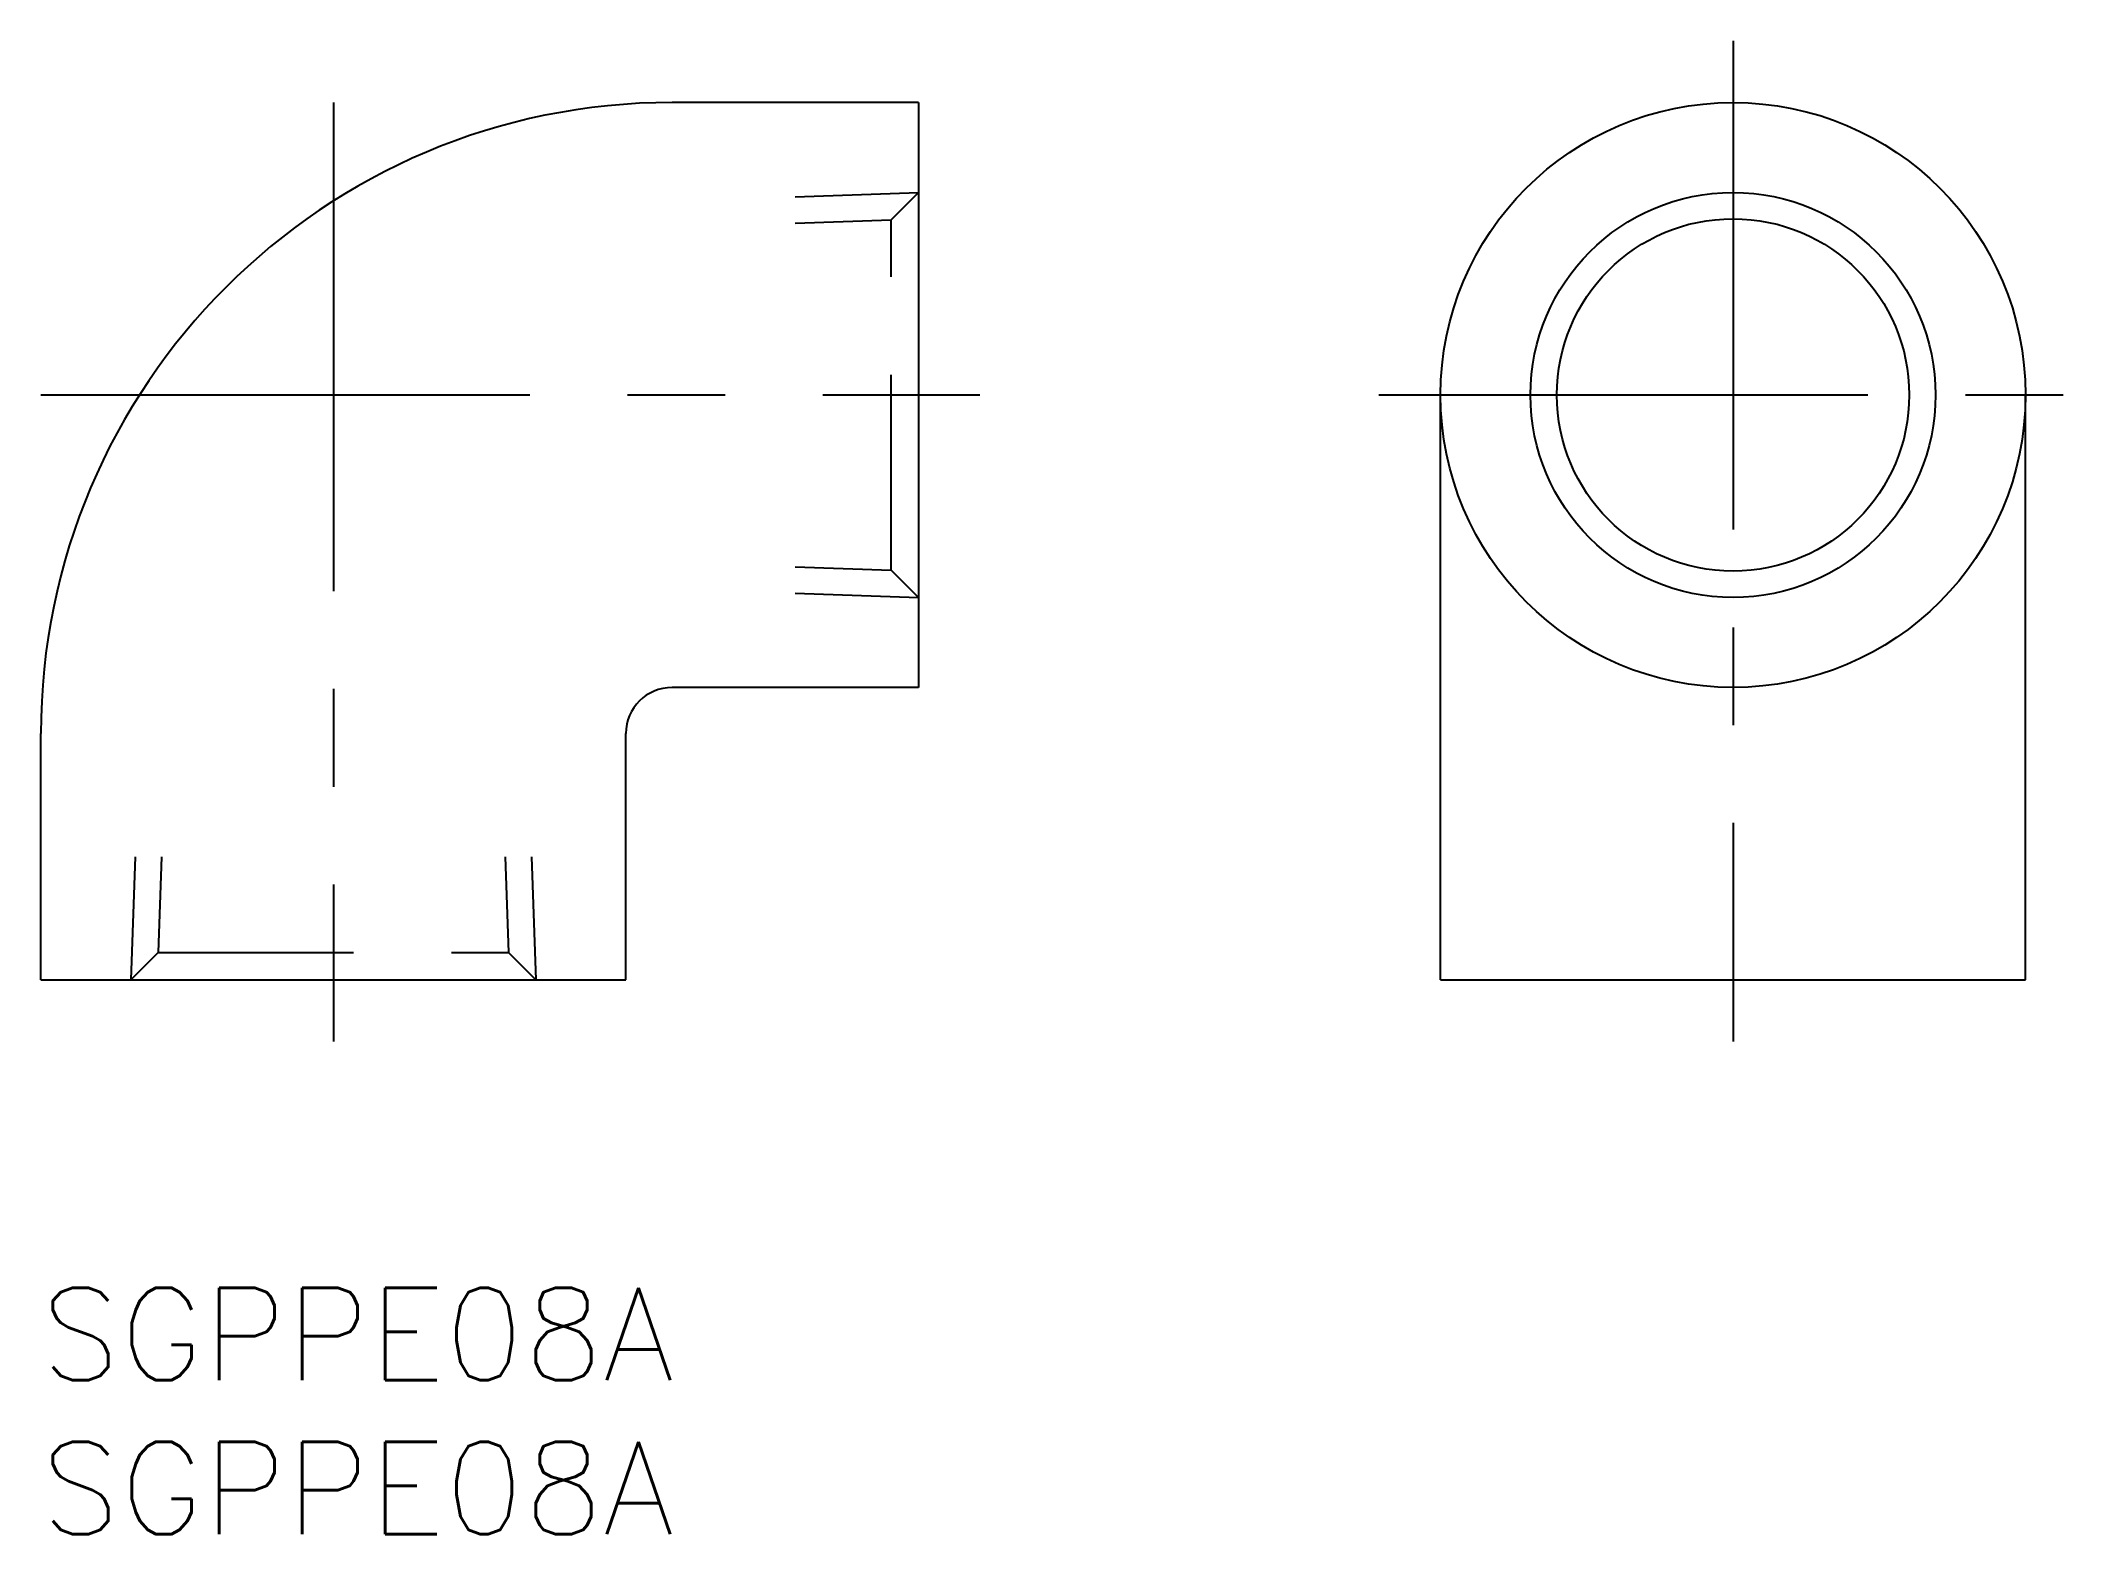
# Model space of a CAD drawing. Extents: x 0 to 66.5, y -8 to 40.5.
import ezdxf

# ---------------------------------------------------------------- set-up
doc = ezdxf.new("R2010")
doc.units = 0
doc.header["$LTSCALE"] = 0.5
doc.linetypes.add('CENTER', pattern=[50.8, 31.75, -6.35, 6.35, -6.35])
doc.linetypes.add('DASHED', pattern=[19.05, 12.7, -6.35])
for name, color, linetype in [('MSM_CENTER', 1, 'CENTER'), ('MSM_CONTINUOUS', 7, 'CONTINUOUS'), ('MSM_DASHED', 4, 'DASHED'), ('MSM_NARROW', 5, 'CONTINUOUS'), ('MSM_PART_NUMBER', 7, 'CONTINUOUS')]:
    doc.layers.add(name, color=color, linetype=linetype)
doc.styles.get("Standard").update_dxf_attribs({"font": 'txt.shx', "height": 3, "bigfont": 'bigfont.shx'})

# ---------------------------------------------------------------- blocks, each defined once
blk = doc.blocks.new('*U2')
at = {"layer": 'MSM_PART_NUMBER'}
blk.add_text('SGPPE08A', height=3, dxfattribs=at).set_placement((0, -3))
blk = doc.blocks.new('*U3')
at = {"layer": 'MSM_PART_NUMBER'}
blk.add_text('SGPPE08A', height=3, dxfattribs=at).set_placement((0, -8))

msp = doc.modelspace()

# ---------------------------------------------------------------- linework, layer by layer
at = {"layer": 'MSM_CENTER'}
for p, q in [((54.961, 40.5), (54.961, 8)), ((9.5, 38.5), (9.5, 8)), ((0, 29), (30.5, 29)), ((43.461, 29), (66.461, 29))]:
    msp.add_line(p, q, dxfattribs=at)
at = {"layer": 'MSM_CONTINUOUS'}
for p, q in [((28.5, 38.5), (20.5, 38.5)), ((28.5, 38.5), (28.5, 19.5)), ((45.461, 10), (45.461, 29)), ((64.461, 10), (64.461, 29)), ((28.5, 19.5), (20.5, 19.5)), ((0, 10), (0, 18)), ((19, 10), (19, 18)), ((0, 10), (19, 10)), ((45.461, 10), (64.461, 10))]:
    msp.add_line(p, q, dxfattribs=at)
for radius in [9.5, 5.723]:
    msp.add_circle((54.961, 29), radius, dxfattribs=at)
for radius in [20.5, 1.5]:
    msp.add_arc((20.5, 18), radius, 90, 180, dxfattribs=at)
at = {"layer": 'MSM_DASHED'}
for p, q in [((24.5, 35.439), (28.5, 35.578)), ((27.613, 34.692), (28.5, 35.578)), ((24.5, 34.583), (27.613, 34.692)), ((27.613, 23.308), (27.613, 34.692)), ((24.5, 23.417), (27.613, 23.308)), ((27.613, 23.308), (28.5, 22.421)), ((24.5, 22.561), (28.5, 22.421)), ((3.061, 14), (2.921, 10)), ((3.917, 14), (3.808, 10.887)), ((15.083, 14), (15.192, 10.887)), ((15.939, 14), (16.079, 10)), ((3.808, 10.887), (2.921, 10)), ((3.808, 10.887), (15.192, 10.887)), ((15.192, 10.887), (16.079, 10))]:
    msp.add_line(p, q, dxfattribs=at)
at = {"layer": 'MSM_NARROW'}
msp.add_circle((54.961, 29), 6.579, dxfattribs=at)

# ---------------------------------------------------------------- block references
at = {"layer": 'MSM_CONTINUOUS'}
for name in ['*U2', '*U3']:
    msp.add_blockref(name, (0, 0), dxfattribs=at)

doc.saveas('drawing.dxf')
